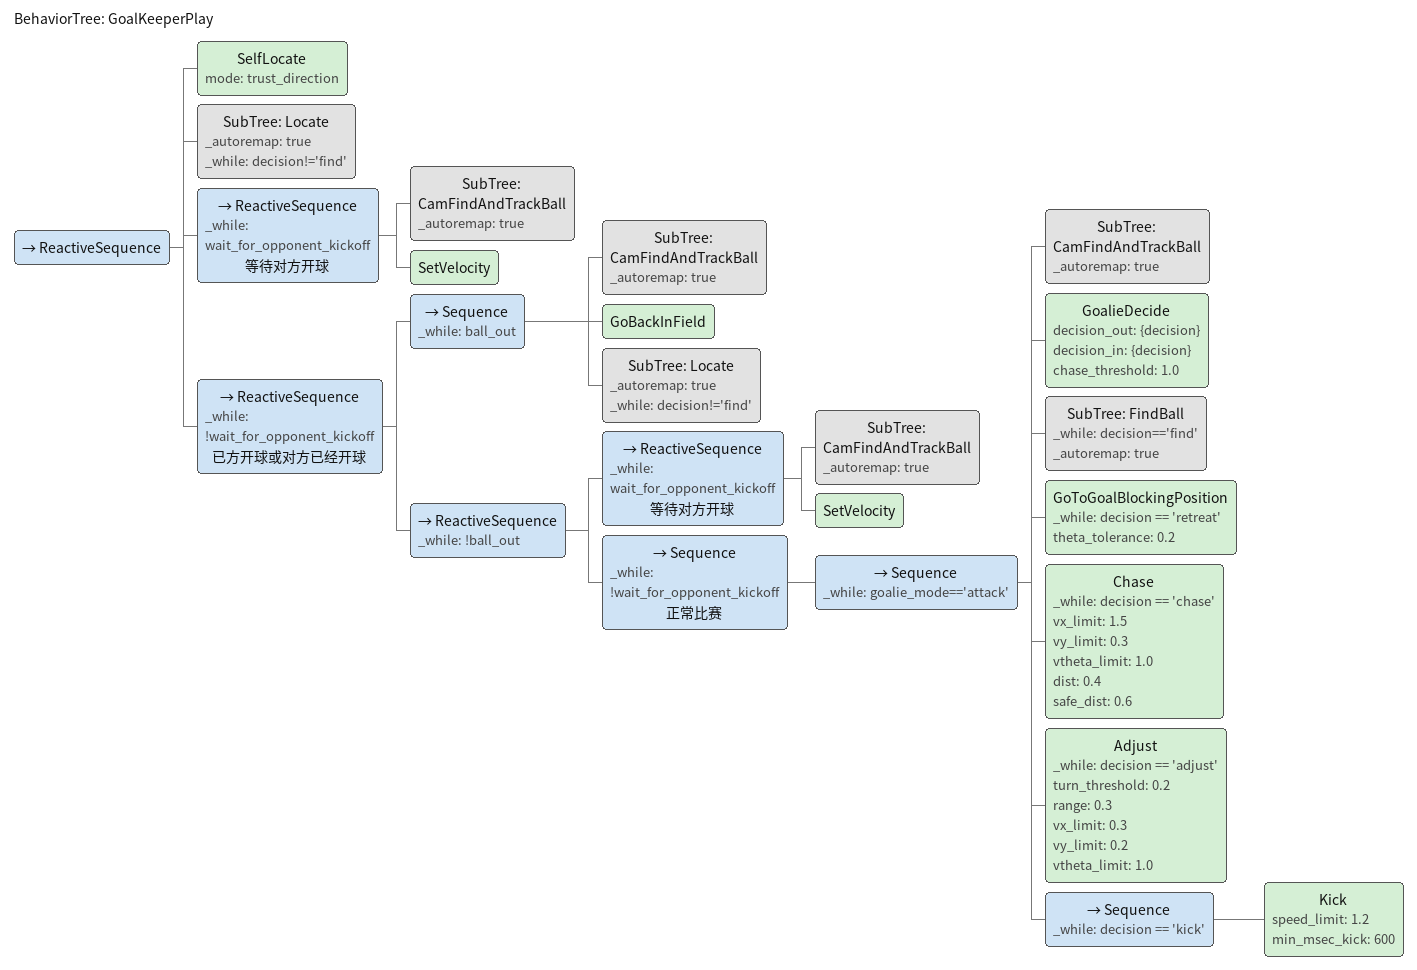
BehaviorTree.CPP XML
<root BTCPP_format="4" >
   <include path="./subtree_cam_find_and_track_ball.xml" />
   <include path="./subtree_find_ball.xml" />
   <include path="./subtree_locate.xml" />
   <BehaviorTree ID="GoalKeeperPlay">
      <ReactiveSequence >
         <SelfLocate mode="trust_direction" />
         <SubTree ID="Locate" _autoremap="true" _while="decision!='find'" />
         <ReactiveSequence _while="wait_for_opponent_kickoff" name="等待对方开球">
            <SubTree ID="CamFindAndTrackBall" _autoremap="true" />
            <SetVelocity />
         </ReactiveSequence>
         <ReactiveSequence _while="!wait_for_opponent_kickoff" name="已方开球或对方已经开球">
            <Sequence _while="ball_out">
               <SubTree ID="CamFindAndTrackBall" _autoremap="true" />
               <GoBackInField />
               <SubTree ID="Locate" _autoremap="true" _while="decision!='find'" />
            </Sequence>
            <ReactiveSequence _while="!ball_out">
               <ReactiveSequence _while="wait_for_opponent_kickoff" name="等待对方开球">
                  <SubTree ID="CamFindAndTrackBall" _autoremap="true" />
                  <SetVelocity />
               </ReactiveSequence>
               <Sequence _while="!wait_for_opponent_kickoff" name="正常比赛">
                  <Sequence _while="goalie_mode=='attack'">
                     <SubTree ID="CamFindAndTrackBall" _autoremap="true" />
                     <GoalieDecide decision_out="{decision}" decision_in="{decision}" chase_threshold="1.0" />
                     <!-- old: keeper stayed at post motionless when ball was lost; ball behind keeper → never reacquired -->
                     <SubTree ID="FindBall" _while="decision=='find'" _autoremap="true" />

                     <GoToGoalBlockingPosition _while="decision == 'retreat'" theta_tolerance="0.2" />
                     <Chase   _while="decision == 'chase'"  vx_limit="1.5"  vy_limit="0.3"  vtheta_limit="1.0"  dist="0.4" safe_dist="0.6" />
                     <Adjust  _while="decision == 'adjust'" turn_threshold="0.2" range="0.3" vx_limit="0.3" vy_limit="0.2" vtheta_limit="1.0"  />
                     <Sequence  _while="decision == 'kick'">
                        <Kick speed_limit="1.2" min_msec_kick="600"/>
                     </Sequence>
                     <!-- RLVisionKick node removed in open-source version -->
                  </Sequence>
                  <!-- goalie_mode=='guard' branch removed: no code ever sets goalie_mode to 'guard', branch was permanently dead -->

               </Sequence>
            </ReactiveSequence>
         </ReactiveSequence>
      </ReactiveSequence>
   </BehaviorTree>
</root>
